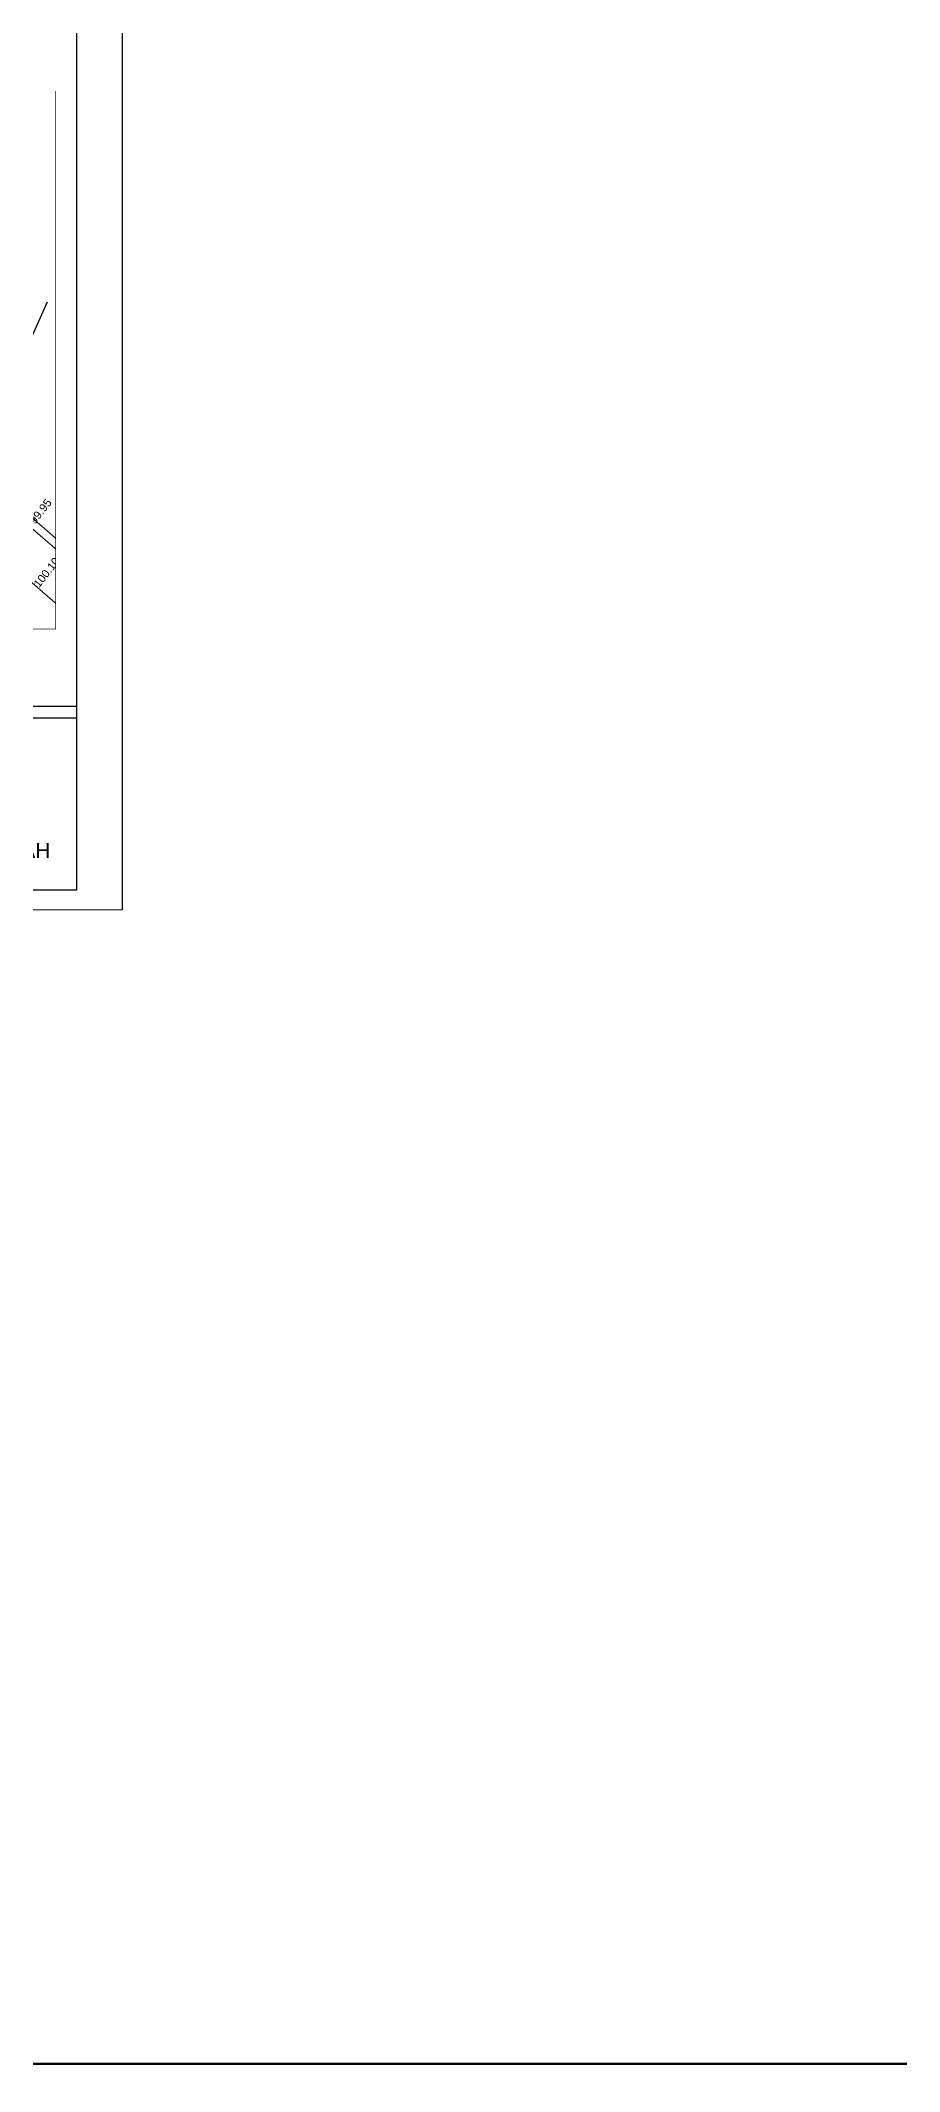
# Model space of a CAD drawing. Header units: metres. Extents: x 6 to 601, y -20 to 118.
# Drawn here: x 173.42 to 180.91, y 41.17 to 58.87 of the extents above; entities that cross this region are included whole.
import ezdxf

# ---------------------------------------------------------------- set-up
doc = ezdxf.new("R2010")
doc.units = ezdxf.units.M
doc.header["$MEASUREMENT"] = 0
doc.set_wipeout_variables(frame=1)
doc.linetypes.add('CENTER', pattern=[2, 1.25, -0.25, 0.25, -0.25])
for name, color, linetype, lineweight in [('BEARGE', 5, 'Continuous', 30), ('Chp', 1, 'Continuous', 0), ('EXISTING ROAD', 7, 'Continuous', 5), ('PDA_Tactile band', 250, 'Continuous', 30), ('WALL', 46, 'Continuous', 30)]:
    doc.layers.add(name, color=color, linetype=linetype, lineweight=lineweight)
for name, color, linetype in [('CENTER LINE', 6, 'CENTER'), ('DEFPOINT', 7, 'Continuous'), ('DV', 179, 'Continuous'), ('EL', 4, 'Continuous'), ('FOOTPATH', 30, 'Continuous'), ('HATCH', 8, 'Continuous'), ('LAMP_POST', 7, 'Continuous'), ('PDA_Hatch 2_Black Electrical Band Blocks_100x100x60mm', 253, 'Continuous'), ('PDA_Kerb Edge', 7, 'Continuous'), ('PDA_Levels', 7, 'Continuous'), ('PDA_Text', 19, 'Continuous'), ('PDA_Utility Band', 7, 'Continuous'), ('PT', 2, 'Continuous')]:
    doc.layers.add(name, color=color, linetype=linetype)
doc.layers.add('PDA - Dimensions', color=7, linetype='Continuous', true_color=0x000000)
doc.styles.add('AR', font='arial.ttf')
doc.styles.add('ARIAL', font='arialbd.ttf', dxfattribs={"width": 0.8})
doc.styles.add('PDF Arial', font='arial.ttf')
doc.styles.add('RS', font='RomanS')
doc.styles.get("Standard").update_dxf_attribs({"font": 'arial.ttf'})
doc.dimstyles.new('PDA_Dimentions', dxfattribs={"dimtxt": 0.3, "dimasz": 0.1, "dimexe": 0.075, "dimexo": 0.625, "dimgap": 0.1, "dimtad": 1, "dimdsep": 46, "dimtxsty": 'ARIAL', "dimblk": 'ARCHTICK', "dimcen": 0.09, "dimadec": 0, "dimazin": 0, "dimtfac": 1, "dimtmove": 1, "dimatfit": 3, "dimldrblk": 'ARCHTICK', "dimfxl": 1, "dimfxlon": 1, "dimlwd": 9, "dimarcsym": 0})
doc.dimstyles.get("Standard").update_dxf_attribs({"dimtxt": 0.18, "dimasz": 0.18, "dimexe": 0.18, "dimexo": 0.0625, "dimgap": 0.09, "dimtad": 0, "dimdec": 4, "dimzin": 0, "dimdsep": 46, "dimtxsty": 'Standard', "dimcen": 0.09, "dimadec": 0, "dimazin": 0, "dimtfac": 1, "dimtdec": 4, "dimtofl": 0, "dimtmove": 0, "dimatfit": 3, "dimfxl": 1, "dimtolj": 1, "dimtzin": 0, "dimarcsym": 0})

# ---------------------------------------------------------------- blocks, each defined once
blk = doc.blocks.new('LP')
at = {"layer": 'LAMP_POST'}
for color, points in [(40, [(1.17, 3.52), (1.89, 3.74, 0.502288)]), (30, [(1.4, 3.59, 1), (1.66, 3.67)]), (40, [(-0.88, 0), (-0.06, 0, -1), (0.06, 0), (0.88, 0, 0.297414)])]:
    blk.add_hatch(color=color, dxfattribs=at).paths.add_polyline_path(points)
blk.add_line((1.17, 3.52), (1.89, 3.74), dxfattribs=at)
at = {"layer": 'LAMP_POST', "color": 5, "const_width": 0.0891}
blk.add_lwpolyline([(0, 0.26), (0, 3.8, -0.774922), (1.46, 3.82)], format="xyb", dxfattribs=at)
at = {"layer": 'LAMP_POST'}
for points in [[(-0.88, 0), (-0.06, 0)], [(0.06, 0), (0.88, 0)]]:
    blk.add_lwpolyline(points, dxfattribs=at)
for centre, radius, start, end in [((1.61, 3.36), 0.474, 54.1742, 160.8535), ((1.53, 3.63), 0.14, 197.5138, 17.5138), ((0, -1.35), 1.61, 56.7875, 123.0403)]:
    blk.add_arc(centre, radius, start, end, dxfattribs=at)
blk = doc.blocks.new('Survey Base')
at = {"color": 146}
blk.add_lwpolyline([(9856.689, 9939.01), (9961.793, 9929.846), (9974.423, 9928.842)], dxfattribs=at)
at = {"layer": 'BEARGE', "color": 8, "lineweight": 5}
for points, elevation in [([(9992.682, 9805.611), (9994.254, 9825.543), (10002.584, 9925.946), (10004.147, 9945.686), (10005.444, 9976.229)], 99.674), ([(9993.281, 9805.564), (9994.852, 9825.494), (10003.182, 9925.897), (10004.746, 9945.65), (10006.043, 9976.204)], 99.674), ([(9968.744, 9807.67), (9978.518, 9927.044), (9980.025, 9946.875), (9978.691, 9962.514)], 99.98), ([(9969.342, 9807.621), (9979.116, 9926.997), (9980.627, 9946.878), (9979.289, 9962.565)], 99.98)]:
    blk.add_lwpolyline(points, dxfattribs=dict(at, elevation=elevation))
at = {"layer": 'CENTER LINE', "color": 8, "lineweight": 5, "ltscale": 2}
blk.add_lwpolyline([(9990.753, 9926.798), (9991.018, 9931.446), (9991.533, 9956.942, 0.317213), (9941.096, 10030.382), (9890.505, 10050.818), (9884.494, 10053.281)], format="xyb", dxfattribs=at)
at = {"layer": 'Chp', "color": 8, "lineweight": 5}
for p in [(9991.53, 9956.785), (9991.328, 9946.787), (9991.126, 9936.789)]:
    blk.add_point(p, dxfattribs=at)
at = {"layer": 'DV', "color": 8, "lineweight": 5, "elevation": 99.92}
blk.add_lwpolyline([(9981.891, 9826.237), (9983.152, 9826.101), (9985.623, 9856.541), (9988.506, 9892.223), (9991.296, 9926.77), (9990.211, 9926.827), (9987.365, 9892.882), (9984.474, 9856.648), (9981.891, 9826.237)], dxfattribs=at)
at = {"layer": 'FOOTPATH', "color": 8, "lineweight": 5}
for points, elevation in [([(9990.693, 9804.846), (9992.423, 9825.677), (10000.709, 9925.941), (10002.346, 9946.013), (10002.865, 9954.73), (10003.908, 9976.458), (10004.087, 9979.621)], 99.648), ([(9971.073, 9807.451), (9972.694, 9827.267), (9980.892, 9926.99), (9982.523, 9946.869), (9980.743, 9962.707)], 99.66)]:
    blk.add_lwpolyline(points, dxfattribs=dict(at, elevation=elevation))
at = {"layer": 'PT'}
for p in [(10005.444, 9976.229, 99.891), (10005.037, 9969.813, 100), (10003.769, 9962.187, 99.756), (9991.601, 9957.352, 99.881), (10002.865, 9954.73, 99.906), (9979.983, 9950.813, 99.285), (9980.627, 9946.878, 99.623), (9982.523, 9946.869, 99.66), (10002.346, 9946.013, 99.819), (10004.147, 9945.686, 99.677), (10002.787, 9938.252, 99.596), (9979.116, 9926.997, 99.64), (9980.892, 9926.99, 99.696), (9990.211, 9926.827, 99.951)]:
    blk.add_point(p, dxfattribs=at)
at = {"layer": 'WALL', "color": 8, "lineweight": 5, "elevation": 99.674}
for points in [[(10005.444, 9976.229), (10005.559, 9978.652), (10007.415, 9979.697), (10007.412, 9982.697), (10002.692, 9999.604), (10000.309, 10006.592), (9997.469, 10013.176), (9988.441, 10025.184), (9980.187, 10034.658), (9973.034, 10041.277), (9964.517, 10046.534), (9955.268, 10050.923), (9934.431, 10058.924), (9918.14, 10065.328), (9894.032, 10075.211)], [(10005.743, 9976.215), (10005.851, 9978.472), (10007.715, 9979.521), (10007.712, 9982.738), (10002.978, 9999.693), (10000.589, 10006.699), (9997.73, 10013.328), (9988.674, 10025.373), (9980.403, 10034.868), (9973.216, 10041.517), (9964.661, 10046.798), (9955.386, 10051.199), (9934.54, 10059.204), (9918.251, 10065.607), (9894.152, 10075.487)]]:
    blk.add_lwpolyline(points, dxfattribs=at)
at = {"layer": 'WALL', "color": 8, "lineweight": 5}
for points in [[(9875.839, 10033.381), (9882.157, 10030.824), (9903.159, 10022.374), (9927.466, 10012.502), (9941.479, 10006.894), (9945.823, 10004.46), (9950.289, 10000.452), (9954.702, 9996.189), (9958.271, 9989.661), (9960.364, 9983.99), (9960.599, 9979.688), (9957.61, 9959.91), (9956.501, 9954.264), (9979.935, 9950.517)], [(9875.959, 10033.657), (9882.269, 10031.103), (9903.271, 10022.652), (9927.578, 10012.78), (9941.609, 10007.165), (9945.998, 10004.706), (9950.494, 10000.672), (9954.944, 9996.373), (9958.545, 9989.785), (9960.662, 9984.051), (9960.901, 9979.674), (9957.906, 9959.859), (9956.855, 9954.511), (9979.983, 9950.813)]]:
    blk.add_lwpolyline(points, dxfattribs=at)
at = {"layer": 'LAMP_POST', "color": 8, "lineweight": 5, "xscale": -0.4799999999995634, "yscale": 0.4800000000013824, "zscale": 0.4800000000003024}
for p in [(10003.768, 9962.186, 348.148), (10002.787, 9938.252, 347.988)]:
    blk.add_blockref('LP', p, dxfattribs=at)
at = {"layer": 'EL'}
for s, p in [('99.95', (10005.684, 9977.603, 99.946)), ('100.10', (10003.908, 9976.008, 100.105)), ('99.89', (10005.444, 9975.779, 99.891)), ('100.00', (10005.037, 9969.363, 100)), ('99.76', (10003.769, 9961.737, 99.756)), ('99.88', (9991.601, 9956.902, 99.881)), ('99.91', (10002.865, 9954.28, 99.906)), ('99.28', (9979.983, 9950.363, 99.285)), ('99.62', (9980.627, 9946.428, 99.623)), ('99.66', (9982.523, 9946.419, 99.66)), ('99.82', (10002.346, 9945.563, 99.819)), ('99.68', (10004.147, 9945.236, 99.677)), ('99.60', (10002.787, 9937.802, 99.596)), ('99.64', (9979.116, 9926.547, 99.64)), ('99.70', (9980.892, 9926.54, 99.696)), ('99.95', (9990.211, 9926.377, 99.951))]:
    blk.add_text(s, height=0.3, dxfattribs=at).set_placement(p)
blk = doc.blocks.new('_ArchTick')
at = {"color": 0, "linetype": 'ByBlock', "const_width": 0.15}
blk.add_lwpolyline([(-0.5, -0.5), (0.5, 0.5)], dxfattribs=at)
blk = doc.blocks.new('*D589')
at = {"layer": 'Defpoints', "color": 0, "transparency": 16777216}
for p in [(405.975, 217.957), (404.699, 216.975), (405.077, 216.705, 99.98)]:
    blk.add_point(p, dxfattribs=at)
at = {"layer": 'PDA - Dimensions', "color": 0, "lineweight": 9, "transparency": 16777216}
blk.add_line((405.598, 218.228), (404.699, 216.975), dxfattribs=at)
at = {"layer": 'PDA - Dimensions', "color": 0, "lineweight": -2, "transparency": 16777216}
for p, q in [((405.467, 218.321), (405.516, 218.286)), ((404.569, 217.069), (404.618, 217.034))]:
    blk.add_line(p, q, dxfattribs=at)
at = {"layer": 'PDA - Dimensions', "color": 0, "lineweight": 9, "transparency": 16777216, "xscale": 0.1, "yscale": 0.1, "zscale": 0.1}
for p, rotation in [((405.598, 218.228), 54.34113299144038), ((404.699, 216.975), 234.3411329914404)]:
    blk.add_blockref('_ArchTick', p, dxfattribs=dict(at, rotation=rotation))
at = {"layer": 'PDA - Dimensions', "color": 0, "transparency": 16777216, "insert": (404.943, 217.749), "char_height": 0.3, "attachment_point": 5, "rotation": 54.34113, "style": 'ARIAL'}
blk.add_mtext('1.54', dxfattribs=at)
blk = doc.blocks.new('*D476')
at = {"layer": 'Defpoints', "color": 0, "transparency": 16777216}
for p in [(419.519, 218.702), (412.791, 212.58), (413.812, 211.743)]:
    blk.add_point(p, dxfattribs=at)
at = {"layer": 'PDA - Dimensions', "color": 0, "lineweight": 9, "transparency": 16777216}
blk.add_line((418.499, 219.539), (412.791, 212.58), dxfattribs=at)
at = {"layer": 'PDA - Dimensions', "color": 0, "lineweight": -2, "transparency": 16777216}
for p, q in [((419.036, 219.098), (418.422, 219.602)), ((413.329, 212.139), (412.714, 212.643))]:
    blk.add_line(p, q, dxfattribs=at)
at = {"layer": 'PDA - Dimensions', "color": 0, "lineweight": 9, "transparency": 16777216, "xscale": 0.1, "yscale": 0.1, "zscale": 0.1}
for p, rotation in [((418.499, 219.539), 50.64302790423488), ((412.791, 212.58), 230.6430279042349)]:
    blk.add_blockref('_ArchTick', p, dxfattribs=dict(at, rotation=rotation))
at = {"layer": 'PDA - Dimensions', "color": 0, "transparency": 16777216, "insert": (415.449, 216.22), "char_height": 0.3, "attachment_point": 5, "rotation": 50.64303, "style": 'ARIAL'}
blk.add_mtext('9', dxfattribs=at)
blk = doc.blocks.new('*D477')
at = {"layer": 'Defpoints', "color": 0, "transparency": 16777216}
for p in [(425.67, 226.201), (425.67, 226.201), (419.859, 219.082)]:
    blk.add_point(p, dxfattribs=at)
at = {"layer": 'PDA - Dimensions', "color": 0, "lineweight": 9, "transparency": 16777216}
blk.add_line((419.859, 219.082), (425.67, 226.201), dxfattribs=at)
at = {"layer": 'PDA - Dimensions', "color": 0, "lineweight": -2, "transparency": 16777216}
for p, q in [((425.186, 226.596), (425.592, 226.264)), ((419.375, 219.477), (419.782, 219.145))]:
    blk.add_line(p, q, dxfattribs=at)
at = {"layer": 'PDA - Dimensions', "color": 0, "lineweight": 9, "transparency": 16777216, "xscale": 0.1, "yscale": 0.1, "zscale": 0.1}
for p, rotation in [((425.67, 226.201), 50.77887057385088), ((419.859, 219.082), 230.7788705738509)]:
    blk.add_blockref('_ArchTick', p, dxfattribs=dict(at, rotation=rotation))
at = {"layer": 'PDA - Dimensions', "color": 0, "transparency": 16777216, "insert": (422.568, 222.802), "char_height": 0.3, "attachment_point": 5, "rotation": 50.77887, "style": 'ARIAL'}
blk.add_mtext('9.19', dxfattribs=at)
blk = doc.blocks.new('*D478')
at = {"layer": 'Defpoints', "color": 0, "transparency": 16777216}
for p in [(401.431, 246.142), (401.431, 246.142), (395.945, 237.242, 99.604)]:
    blk.add_point(p, dxfattribs=at)
at = {"layer": 'PDA - Dimensions', "color": 0, "lineweight": 9, "transparency": 16777216}
blk.add_line((395.945, 237.242), (401.431, 246.142), dxfattribs=at)
at = {"layer": 'PDA - Dimensions', "color": 0, "lineweight": -2, "transparency": 16777216}
for p, q in [((400.899, 246.47), (401.346, 246.195)), ((395.413, 237.57), (395.86, 237.294))]:
    blk.add_line(p, q, dxfattribs=at)
at = {"layer": 'PDA - Dimensions', "color": 0, "lineweight": 9, "transparency": 16777216, "xscale": 0.1, "yscale": 0.1, "zscale": 0.1}
for p, rotation in [((401.431, 246.142), 58.35149949390718), ((395.945, 237.242), 238.3514994939072)]:
    blk.add_blockref('_ArchTick', p, dxfattribs=dict(at, rotation=rotation))
at = {"layer": 'PDA - Dimensions', "color": 0, "transparency": 16777216, "insert": (398.472, 241.825), "char_height": 0.3, "attachment_point": 5, "rotation": 58.3515, "style": 'ARIAL'}
blk.add_mtext('10.46', dxfattribs=at)
blk = doc.blocks.new('*D480')
at = {"layer": 'Defpoints', "color": 0, "transparency": 16777216}
for p in [(410.225, 238.907), (410.225, 238.907), (404.288, 231.713, 99.604)]:
    blk.add_point(p, dxfattribs=at)
at = {"layer": 'PDA - Dimensions', "color": 0, "lineweight": 9, "transparency": 16777216}
blk.add_line((404.288, 231.713), (410.225, 238.907), dxfattribs=at)
at = {"layer": 'PDA - Dimensions', "color": 0, "lineweight": -2, "transparency": 16777216}
for p, q in [((410.707, 238.51), (410.302, 238.844)), ((404.77, 231.315), (404.365, 231.649))]:
    blk.add_line(p, q, dxfattribs=at)
at = {"layer": 'PDA - Dimensions', "color": 0, "lineweight": 9, "transparency": 16777216, "xscale": 0.1, "yscale": 0.1, "zscale": 0.1}
for p, rotation in [((410.225, 238.907), 50.46762791754691), ((404.288, 231.713), 230.4676279175469)]:
    blk.add_blockref('_ArchTick', p, dxfattribs=dict(at, rotation=rotation))
at = {"layer": 'PDA - Dimensions', "color": 0, "transparency": 16777216, "insert": (407.061, 235.472), "char_height": 0.3, "attachment_point": 5, "rotation": 50.46763, "style": 'ARIAL'}
blk.add_mtext('9.33', dxfattribs=at)
blk = doc.blocks.new('*D481')
at = {"layer": 'Defpoints', "color": 0, "transparency": 16777216}
for p in [(403.993, 231.309, 99.604), (397.784, 223.739), (397.784, 223.739)]:
    blk.add_point(p, dxfattribs=at)
at = {"layer": 'PDA - Dimensions', "color": 0, "lineweight": 9, "transparency": 16777216}
blk.add_line((403.993, 231.309), (397.784, 223.739), dxfattribs=at)
at = {"layer": 'PDA - Dimensions', "color": 0, "lineweight": -2, "transparency": 16777216}
for p, q in [((404.476, 230.913), (404.07, 231.246)), ((398.268, 223.343), (397.862, 223.676))]:
    blk.add_line(p, q, dxfattribs=at)
at = {"layer": 'PDA - Dimensions', "color": 0, "lineweight": 9, "transparency": 16777216, "xscale": 0.1, "yscale": 0.1, "zscale": 0.1}
for p, rotation in [((403.993, 231.309), 50.64302893435), ((397.784, 223.739), 230.64302893435)]:
    blk.add_blockref('_ArchTick', p, dxfattribs=dict(at, rotation=rotation))
at = {"layer": 'PDA - Dimensions', "color": 0, "transparency": 16777216, "insert": (400.693, 227.685), "char_height": 0.3, "attachment_point": 5, "rotation": 50.64303, "style": 'ARIAL'}
blk.add_mtext('9.79', dxfattribs=at)
blk = doc.blocks.new('*D482')
at = {"layer": 'Defpoints', "color": 0, "transparency": 16777216}
for p in [(417.593, 232.845), (417.947, 232.554), (412.241, 225.595)]:
    blk.add_point(p, dxfattribs=at)
at = {"layer": 'PDA - Dimensions', "color": 0, "lineweight": 9, "transparency": 16777216}
blk.add_line((411.886, 225.885), (417.593, 232.845), dxfattribs=at)
at = {"layer": 'PDA - Dimensions', "color": 0, "lineweight": -2, "transparency": 16777216}
for p, q in [((417.464, 232.95), (417.515, 232.908)), ((411.758, 225.991), (411.809, 225.949))]:
    blk.add_line(p, q, dxfattribs=at)
at = {"layer": 'PDA - Dimensions', "color": 0, "lineweight": 9, "transparency": 16777216, "xscale": 0.1, "yscale": 0.1, "zscale": 0.1}
for p, rotation in [((417.593, 232.845), 50.64994464780671), ((411.886, 225.885), 230.6499446478067)]:
    blk.add_blockref('_ArchTick', p, dxfattribs=dict(at, rotation=rotation))
at = {"layer": 'PDA - Dimensions', "color": 0, "transparency": 16777216, "insert": (414.544, 229.526), "char_height": 0.3, "attachment_point": 5, "rotation": 50.64994, "style": 'ARIAL'}
blk.add_mtext('9', dxfattribs=at)
blk = doc.blocks.new('*D483')
at = {"layer": 'Defpoints', "color": 0, "transparency": 16777216}
for p in [(411.923, 225.209, 0.001), (405.774, 218.4), (406.112, 218.123)]:
    blk.add_point(p, dxfattribs=at)
at = {"layer": 'PDA - Dimensions', "color": 0, "lineweight": 9, "transparency": 16777216}
blk.add_line((411.585, 225.486), (405.774, 218.4), dxfattribs=at)
at = {"layer": 'PDA - Dimensions', "color": 0, "lineweight": -2, "transparency": 16777216}
for p, q in [((411.44, 225.605), (411.508, 225.549)), ((405.629, 218.52), (405.697, 218.464))]:
    blk.add_line(p, q, dxfattribs=at)
at = {"layer": 'PDA - Dimensions', "color": 0, "lineweight": 9, "transparency": 16777216, "xscale": 0.1, "yscale": 0.1, "zscale": 0.1}
for p, rotation in [((411.585, 225.486), 50.64302891334752), ((405.774, 218.4), 230.6430289133475)]:
    blk.add_blockref('_ArchTick', p, dxfattribs=dict(at, rotation=rotation))
at = {"layer": 'PDA - Dimensions', "color": 0, "transparency": 16777216, "insert": (408.484, 222.104), "char_height": 0.3, "attachment_point": 5, "rotation": 50.64303, "style": 'ARIAL'}
blk.add_mtext('9.16', dxfattribs=at)
blk = doc.blocks.new('*D498')
at = {"layer": 'Defpoints', "color": 0, "transparency": 16777216}
for p in [(433.214, 219.603), (433.461, 219.385), (427.499, 212.639)]:
    blk.add_point(p, dxfattribs=at)
at = {"layer": 'PDA - Dimensions', "color": 0, "lineweight": 9, "transparency": 16777216}
blk.add_line((427.252, 212.858), (433.214, 219.603), dxfattribs=at)
at = {"layer": 'PDA - Dimensions', "color": 0, "lineweight": -2, "transparency": 16777216}
for p, q in [((432.993, 219.799), (433.139, 219.669)), ((427.031, 213.053), (427.177, 212.924))]:
    blk.add_line(p, q, dxfattribs=at)
at = {"layer": 'PDA - Dimensions', "color": 0, "lineweight": 9, "transparency": 16777216, "xscale": 0.1, "yscale": 0.1, "zscale": 0.1}
for p, rotation in [((433.214, 219.603), 48.52681826883565), ((427.252, 212.858), 228.5268182688357)]:
    blk.add_blockref('_ArchTick', p, dxfattribs=dict(at, rotation=rotation))
at = {"layer": 'PDA - Dimensions', "color": 0, "transparency": 16777216, "insert": (430.043, 216.398), "char_height": 0.3, "attachment_point": 5, "rotation": 48.52682, "style": 'ARIAL'}
blk.add_mtext('9', dxfattribs=at)
blk = doc.blocks.new('*D524')
at = {"layer": 'Defpoints', "color": 0, "transparency": 16777216}
for p in [(396.272, 224.034), (396.439, 224.505)]:
    blk.add_point(p, dxfattribs=at)
at = {"layer": 'PDA_Tactile band', "color": 0, "lineweight": 9, "transparency": 16777216}
for p in [(396.797, 225.517), (396.272, 224.034)]:
    blk.add_line(p, (396.439, 224.505), dxfattribs=at)
at = {"layer": 'PDA_Tactile band', "color": 0, "lineweight": 9, "transparency": 16777216, "xscale": 0.1, "yscale": 0.1, "zscale": 0.1, "rotation": 250.5233645113505}
blk.add_blockref('_ArchTick', (396.439, 224.505), dxfattribs=at)
at = {"layer": 'PDA_Tactile band', "color": 0, "transparency": 16777216, "insert": (396.412, 225.19), "char_height": 0.3, "attachment_point": 5, "rotation": 70.52336, "style": 'ARIAL'}
blk.add_mtext('R0.5', dxfattribs=at)
blk = doc.blocks.new('*D533')
at = {"layer": 'Defpoints', "color": 0, "transparency": 16777216}
for p in [(403.483, 249.106, 99.674), (403.483, 249.106), (401.591, 246.402)]:
    blk.add_point(p, dxfattribs=at)
at = {"layer": 'PDA_Tactile band', "color": 0, "lineweight": 9, "transparency": 16777216}
blk.add_line((401.591, 246.402), (403.483, 249.106), dxfattribs=at)
at = {"layer": 'PDA_Tactile band', "color": 0, "lineweight": -2, "transparency": 16777216}
for p, q in [((402.971, 249.465), (403.401, 249.164)), ((401.079, 246.76), (401.509, 246.459))]:
    blk.add_line(p, q, dxfattribs=at)
at = {"layer": 'PDA_Tactile band', "color": 0, "lineweight": 9, "transparency": 16777216, "xscale": 0.1, "yscale": 0.1, "zscale": 0.1}
for p, rotation in [((403.483, 249.106), 55.01853894262285), ((401.591, 246.402), 235.0185389426229)]:
    blk.add_blockref('_ArchTick', p, dxfattribs=dict(at, rotation=rotation))
at = {"layer": 'PDA_Tactile band', "color": 0, "transparency": 16777216, "insert": (402.329, 247.899), "char_height": 0.3, "attachment_point": 5, "rotation": 55.01854, "style": 'ARIAL'}
blk.add_mtext('3.3', dxfattribs=at)
blk = doc.blocks.new('*D534')
at = {"layer": 'Defpoints', "color": 0, "transparency": 16777216}
for p in [(412.35, 241.499), (412.35, 241.499), (410.32, 239.023)]:
    blk.add_point(p, dxfattribs=at)
at = {"layer": 'PDA_Tactile band', "color": 0, "lineweight": 9, "transparency": 16777216}
blk.add_line((410.32, 239.023), (412.35, 241.499), dxfattribs=at)
at = {"layer": 'PDA_Tactile band', "color": 0, "lineweight": -2, "transparency": 16777216}
for p, q in [((411.867, 241.895), (412.273, 241.562)), ((409.837, 239.42), (410.243, 239.087))]:
    blk.add_line(p, q, dxfattribs=at)
at = {"layer": 'PDA_Tactile band', "color": 0, "lineweight": 9, "transparency": 16777216, "xscale": 0.1, "yscale": 0.1, "zscale": 0.1}
for p, rotation in [((412.35, 241.499), 50.64302790424972), ((410.32, 239.023), 230.6430279042497)]:
    blk.add_blockref('_ArchTick', p, dxfattribs=dict(at, rotation=rotation))
at = {"layer": 'PDA_Tactile band', "color": 0, "transparency": 16777216, "insert": (411.139, 240.422), "char_height": 0.3, "attachment_point": 5, "rotation": 50.64303, "style": 'ARIAL'}
blk.add_mtext('3.2', dxfattribs=at)
blk = doc.blocks.new('*D535')
at = {"layer": 'Defpoints', "color": 0, "transparency": 16777216}
for p in [(427.319, 228.212), (427.319, 228.212), (425.765, 226.317)]:
    blk.add_point(p, dxfattribs=at)
at = {"layer": 'PDA_Tactile band', "color": 0, "lineweight": -2, "transparency": 16777216}
for p, q in [((426.836, 228.608), (427.242, 228.276)), ((425.282, 226.713), (425.688, 226.38))]:
    blk.add_line(p, q, dxfattribs=at)
at = {"layer": 'PDA_Tactile band', "color": 0, "lineweight": 9, "transparency": 16777216}
blk.add_line((425.765, 226.317), (427.319, 228.212), dxfattribs=at)
at = {"layer": 'PDA_Tactile band', "color": 0, "lineweight": 9, "transparency": 16777216, "xscale": 0.1, "yscale": 0.1, "zscale": 0.1}
for p, rotation in [((427.319, 228.212), 50.64302790423797), ((425.765, 226.317), 230.643027904238)]:
    blk.add_blockref('_ArchTick', p, dxfattribs=dict(at, rotation=rotation))
at = {"layer": 'PDA_Tactile band', "color": 0, "transparency": 16777216, "insert": (426.346, 227.425), "char_height": 0.3, "attachment_point": 5, "rotation": 50.64303, "style": 'ARIAL'}
blk.add_mtext('2.45', dxfattribs=at)
blk = doc.blocks.new('*D536')
at = {"layer": 'Defpoints', "color": 0, "transparency": 16777216}
for p in [(397.688, 223.622), (396.743, 222.184, 99.98), (396.743, 222.184)]:
    blk.add_point(p, dxfattribs=at)
at = {"layer": 'PDA_Tactile band', "color": 0, "lineweight": 9, "transparency": 16777216}
blk.add_line((397.688, 223.622), (396.743, 222.184), dxfattribs=at)
at = {"layer": 'PDA_Tactile band', "color": 0, "lineweight": -2, "transparency": 16777216}
for p, q in [((398.21, 223.278), (397.772, 223.567)), ((397.265, 221.841), (396.826, 222.129))]:
    blk.add_line(p, q, dxfattribs=at)
at = {"layer": 'PDA_Tactile band', "color": 0, "lineweight": 9, "transparency": 16777216, "xscale": 0.1, "yscale": 0.1, "zscale": 0.1}
for p, rotation in [((397.688, 223.622), 56.67575237805504), ((396.743, 222.184), 236.6757523780551)]:
    blk.add_blockref('_ArchTick', p, dxfattribs=dict(at, rotation=rotation))
at = {"layer": 'PDA_Tactile band', "color": 0, "transparency": 16777216, "insert": (397.006, 223.04), "char_height": 0.3, "attachment_point": 5, "rotation": 56.67575, "style": 'ARIAL'}
blk.add_mtext('1.72', dxfattribs=at)
blk = doc.blocks.new('direction')
at = {"layer": 'PDA_Text', "color": 18, "lineweight": -3, "true_color": 0x000000, "insert": (8299.268, 11463.761), "char_height": 0.75, "width": 9.22605, "attachment_point": 1, "rotation": 303.93919, "style": 'RS'}
blk.add_mtext('{\\fArial|b0|i0|c0|p34;\\H0.6x;Towards Aundh}', dxfattribs=at)
at = {"layer": 'PDA - Dimensions', "linetype": 'Continuous', "lineweight": 0}
blk.add_leader([(8301.745, 11458.741), (8298.451, 11463.73)], dimstyle='Standard', override={"dimtxt": 0.2, "dimasz": 0.6, "dimexe": 0, "dimexo": 0, "dimtih": 0, "dimtoh": 0, "dimdec": 1, "dimclre": 256, "dimclrt": 256, "dimtdec": 1, "dimfxl": 5000, "dimfxlon": 1, "dimlwd": 0, "dimlwe": 65535, "dimarcsym": 1}, dxfattribs=at)
blk = doc.blocks.new('tdim2')
at = {"layer": 'PDA_Text', "color": 18, "lineweight": -3, "true_color": 0x000000, "insert": (8303.144, 11390.239), "char_height": 0.75, "width": 9.22605, "attachment_point": 1, "rotation": 8.28224, "style": 'RS'}
blk.add_mtext('{\\fArial|b0|i0|c0|p34;\\H0.6x;Towards Sai chowk}', dxfattribs=at)
at = {"layer": 'PDA - Dimensions', "linetype": 'Continuous', "lineweight": 0}
blk.add_leader([(8302.524, 11389.108), (8308.42, 11390.098)], dimstyle='Standard', override={"dimtxt": 0.2, "dimasz": 0.6, "dimexe": 0, "dimexo": 0, "dimtih": 0, "dimtoh": 0, "dimdec": 1, "dimclre": 256, "dimclrt": 256, "dimtdec": 1, "dimfxl": 5000, "dimfxlon": 1, "dimlwd": 0, "dimlwe": 65535, "dimarcsym": 1}, dxfattribs=at)
blk = doc.blocks.new('site plan')
h = blk.add_hatch(color=123)
h.dxf.hatch_style = 1
edge = h.paths.add_edge_path()
edge.add_line((396.309, 224.382), (392.832, 224.755))
edge.add_line((392.832, 224.755), (404.993, 216.759))
edge.add_line((404.993, 216.759), (419.447, 203.521))
edge.add_line((419.447, 203.521), (420.721, 204.963))
edge.add_line((420.721, 204.963), (420.002, 205.633))
edge.add_line((420.002, 205.633), (412.702, 212.46))
edge.add_line((412.702, 212.46), (407.152, 217.011))
edge.add_arc((359.686, 159.136), 74.85, 50.64301, 60.58788)
edge.add_arc((396.272, 224.034), 0.35, 60.58898, 83.87424)
at = {"layer": 'HATCH', "transparency": 33554539}
h = blk.add_hatch(color=9, dxfattribs=at)
h.dxf.hatch_style = 1
edge = h.paths.add_edge_path()
edge.add_line((398.32, 223.595), (398.247, 223.464))
edge.add_arc((359.686, 159.136), 75, 50.64303, 59.05982, ccw=False)
edge.add_line((407.247, 217.127), (420.105, 205.743))
edge.add_line((420.105, 205.743), (420.809, 205.086))
edge.add_line((420.809, 205.086), (426.781, 211.823))
edge.add_line((426.781, 211.823), (425.796, 213.102))
edge.add_line((425.796, 213.102), (416.112, 221.762))
edge.add_line((416.112, 221.762), (407.676, 228.703))
edge.add_line((407.676, 228.703), (397.915, 235.61))
edge.add_line((397.915, 235.61), (386.314, 241.873))
edge.add_line((386.314, 241.873), (377.931, 245.142))
edge.add_line((377.931, 245.142), (370.005, 247.177))
edge.add_line((370.005, 247.177), (361.31, 248.373))
edge.add_line((361.31, 248.373), (352.025, 248.534))
edge.add_line((352.025, 248.534), (343.488, 247.699))
edge.add_line((343.488, 247.699), (335.914, 246.267))
edge.add_line((335.914, 246.267), (328.36, 243.667))
edge.add_line((328.36, 243.667), (319.663, 239.684))
edge.add_line((319.663, 239.684), (319.547, 239.621))
edge.add_line((319.547, 239.621), (321.557, 235.813))
edge.add_line((321.557, 235.813), (272.728, 208.025))
edge.add_line((272.728, 208.025), (278.006, 198.839))
edge.add_arc((432.463, -58.344), 300, 119.65879, 120.98788, ccw=False)
edge.add_line((284.013, 202.352), (322.557, 224.301))
edge.add_arc((359.686, 159.136), 75, 68.39042, 119.67353, ccw=False)
edge.add_line((387.307, 228.865), (387.366, 229.003))
edge.add_arc((359.686, 159.136), 75.15, 59.06287, 68.38737, ccw=False)
edge = h.paths.add_edge_path()
edge.add_arc((349.301, 183.225), 81.892, 61.67163, 66.55978)
edge.add_line((381.877, 258.359), (381.801, 258.391))
edge.add_arc((359.005, 203.317), 59.605, 54.30315, 67.51493, ccw=False)
edge.add_line((393.785, 251.724), (393.856, 251.857))
edge.add_arc((354.419, 193.239), 70.649, 56.06795, 60.69629)
edge.add_arc((352.315, 189.431), 75, 50.55583, 60.71877, ccw=False)
edge.add_line((399.964, 247.349), (426.137, 225.816))
edge.add_arc((330.838, 109.98), 150, 47.18157, 50.55583, ccw=False)
edge.add_line((432.79, 220.007), (433.461, 219.385))
edge.add_line((433.461, 219.385), (427.141, 212.23))
edge.add_line((427.141, 212.23), (427.499, 212.639))
edge.add_line((427.499, 212.639), (426.096, 213.505))
edge.add_line((426.096, 213.505), (416.437, 222.142))
edge.add_line((416.437, 222.142), (407.979, 229.101))
edge.add_line((407.979, 229.101), (398.179, 236.036))
edge.add_line((398.179, 236.036), (386.524, 242.328))
edge.add_line((386.524, 242.328), (378.085, 245.618))
edge.add_line((378.085, 245.618), (370.101, 247.669))
edge.add_line((370.101, 247.669), (361.348, 248.872))
edge.add_line((361.348, 248.872), (352.005, 249.035))
edge.add_line((352.005, 249.035), (343.417, 248.195))
edge.add_line((343.417, 248.195), (335.785, 246.752))
edge.add_line((335.785, 246.752), (328.174, 244.132))
edge.add_line((328.174, 244.132), (319.44, 240.131))
edge.add_line((319.44, 240.131), (319.314, 240.063))
edge.add_line((319.314, 240.063), (317.365, 243.755))
edge.add_line((317.365, 243.755), (289.909, 228.143))
edge.add_line((289.909, 228.143), (268.238, 215.838))
edge.add_line((268.238, 215.838), (263.006, 224.943))
edge.add_line((263.006, 224.943), (284.719, 237.27))
edge.add_line((284.719, 237.27), (315.242, 254.627))
edge.add_arc((352.315, 189.431), 75, 61.44884, 119.6243, ccw=False)
at = {"layer": 'PDA_Hatch 2_Black Electrical Band Blocks_100x100x60mm', "lineweight": 0, "true_color": 0xc7c8ca, "transparency": 33554687}
h = blk.add_hatch(dxfattribs=at)
h.set_pattern_fill('ANSI37', color=9, scale=0.8, angle=133.7999)
h.set_pattern_definition([(178.7998968, (-10425.47564, -11325.61845), (-0.0020944221, -0.0999780646), []), (268.7998968, (-10425.47564, -11325.61845), (0.0999780646, -0.0020944221), [])])
edge = h.paths.add_edge_path()
edge.add_line((347.741, 227.569), (347.81, 227.175))
edge.add_line((347.81, 227.175), (350.326, 227.519))
edge.add_line((350.326, 227.519), (352.669, 227.125))
edge.add_arc((359.686, 159.138), 68.349, 55.61939, 95.89245, ccw=False)
edge.add_line((398.282, 215.546), (398.583, 215.825))
edge.add_arc((359.686, 159.138), 68.749, 55.54302, 95.84723)
edge.add_line((352.682, 227.529), (350.332, 227.924))
edge.add_line((350.332, 227.924), (347.741, 227.569))
h.paths.add_polyline_path([(323.787, 218.574), (323.987, 218.228), (333.415, 223.669), (338.127, 225.624), (344.128, 226.671), (347.215, 227.093), (347.146, 227.488), (344.067, 227.067), (338.015, 226.011), (333.238, 224.029)])
h.paths.add_polyline_path([(323.468, 217.928), (323.268, 218.275), (320.105, 216.449), (297.316, 203.453), (280.805, 193.966), (281.005, 193.62), (297.515, 203.106), (320.304, 216.102)])
at = {"layer": 'CENTER LINE', "color": 1, "lineweight": 30, "ltscale": 2}
blk.add_lwpolyline([(427.141, 212.23), (423.652, 215.313), (403.934, 231.484, 0.317213), (315.03, 237.264), (270.562, 211.793)], format="xyb", dxfattribs=at)
blk.add_lwpolyline([(427.141, 212.23), (423.652, 215.313), (403.934, 231.484, 0.317213), (315.03, 237.264), (270.562, 211.793)], format="xyb", dxfattribs=at)
at = {"layer": 'DV', "elevation": 99.92}
blk.add_lwpolyline([(500.686, 143.078), (501.574, 143.985), (479.18, 164.751), (452.922, 189.082), (427.499, 212.639), (426.783, 211.821), (451.699, 188.594), (478.385, 163.915), (500.686, 143.078)], dxfattribs=at)
at = {"layer": 'PDA - Dimensions'}
for points in [[(396.91, 263.724), (391.073, 250.74)], [(400.869, 218.753), (391.614, 224.838), (391.643, 224.883), (392.832, 224.755), (404.993, 216.759), (419.447, 203.521), (421.083, 205.373)]]:
    blk.add_lwpolyline(points, dxfattribs=at)
blk.add_lwpolyline([(398.247, 223.464, 0, 0, 0), (398.32, 223.595, 0, 0, 0.040708), (387.366, 229.003, 0, 0, 0), (387.307, 228.865, 0.01, 0.01, -0.040735)], format="xyseb", close=True, dxfattribs=at)
at = {"layer": 'PDA_Kerb Edge', "const_width": 0.01}
for points in [[(394.165, 254.146), (396.946, 249.892)], [(386.314, 241.873), (397.915, 235.61), (407.676, 228.703), (416.112, 221.762), (425.796, 213.102), (426.783, 211.821), (427.499, 212.639), (426.096, 213.505), (416.437, 222.142), (407.979, 229.101), (398.179, 236.036), (386.524, 242.328)]]:
    blk.add_lwpolyline(points, dxfattribs=at)
at = {"layer": 'PDA_Kerb Edge'}
for points, const_width in [([(392.156, 253.15, -0.032422), (400.06, 247.465), (426.232, 225.932, -0.014724), (432.892, 220.117), (459.141, 195.794), (485.402, 171.46), (514.577, 144.405)], 0.01), ([(392.223, 252.931, -0.031845), (399.964, 247.349), (426.137, 225.816, -0.014724), (432.79, 220.007), (459.039, 195.684), (485.3, 171.35), (514.475, 144.295)], 0.05), ([(500.966, 130.5), (472.258, 157.323), (445.575, 181.999), (420.105, 205.743), (412.801, 212.572), (407.247, 217.127, 0.04342), (396.518, 224.47, 0.101952), (396.325, 224.531), (386.581, 225.577), (386.816, 227.765), (387.634, 227.677, 0.86967), (387.875, 228.637, 0.229586), (322.59, 224.32), (284.013, 202.352, 0.005799), (278.006, 198.839)], 0.05), ([(500.863, 130.39), (472.155, 157.213), (445.473, 181.889), (420.002, 205.633), (412.702, 212.46), (407.152, 217.011, 0.04342), (396.444, 224.339, 0.101952), (396.309, 224.382), (392.832, 224.755)], 0.01)]:
    blk.add_lwpolyline(points, format="xyb", dxfattribs=dict(at, const_width=const_width))
blk.add_lwpolyline([(281.042, 193.555, 0.01, 0.01, 0), (297.552, 203.041, 0.01, 0.01, 0), (320.341, 216.037, 0.01, 0.01, 0), (333.448, 223.602, 0.01, 0.01, 0), (338.148, 225.552, 0.01, 0.01, 0), (344.14, 226.597, 0.01, 0.01, 0), (350.325, 227.443, 0.01, 0.01, 0), (352.667, 227.05, 0.01, 0.01, -0.177594), (398.239, 215.484, 0, 0, 0)], format="xyseb", dxfattribs=at)
at = {"layer": 'PDA_Utility Band', "const_width": 0.01}
blk.add_lwpolyline([(347.741, 227.569), (350.332, 227.924), (352.682, 227.529, -0.177696), (398.583, 215.825)], format="xyb", dxfattribs=at)
at = {"layer": 'PDA_Utility Band'}
blk.add_lwpolyline([(281.005, 193.62, 0.01, 0.01, 0), (297.515, 203.106, 0.01, 0.01, 0), (320.304, 216.102, 0.01, 0.01, 0), (333.415, 223.669, 0.01, 0.01, 0), (338.127, 225.624, 0.01, 0.01, 0), (344.128, 226.671, 0.01, 0.01, 0), (350.326, 227.519, 0.01, 0.01, 0), (352.669, 227.125, 0.01, 0.01, -0.177556), (398.282, 215.546, 0, 0, 0)], format="xyseb", dxfattribs=at)
for name, p, rotation in [('direction', (-3915.255, -13240.152), 18.10420363006132), ('tdim2', (-13580.464, -1552.408), 313.3372704783573)]:
    blk.add_blockref(name, p, dxfattribs=dict(rotation=rotation))
at = {"layer": 'EXISTING ROAD', "rotation": 51.79989677134766}
blk.add_blockref('Survey Base', (2049.792, -13777.89), dxfattribs=at)
at = {"layer": 'PDA_Levels', "linetype": 'ByBlock', "lineweight": 0, "style": 'AR'}
for rotation, p in [(320.38177, (409.484, 233.037)), (322.70499, (405.083, 226.401))]:
    blk.add_text('MV Lane', height=0.5, rotation=rotation, dxfattribs=at).set_placement(p)
at = {"layer": 'PDA_Levels', "linetype": 'Continuous', "lineweight": -3, "style": 'AR'}
for rotation, p in [(320.47227, (409.113, 232.471)), (322.79549, (404.736, 225.821))]:
    blk.add_text('LVL ±0.00M', height=0.34, rotation=rotation, dxfattribs=at).set_placement(p)
at = {"layer": 'PDA_Text', "color": 18, "lineweight": -3, "true_color": 0x000000, "char_height": 0.75, "width": 9.22605, "attachment_point": 1, "rotation": 315.64285, "style": 'RS'}
for insert in [(417.656, 236.208, -92.725), (409.138, 215.18, -92.725)]:
    blk.add_mtext('\\pxqc;{\\fArial|b0|i0|c0|p34;\\H0.6x;Merged Cycle Track + Footpath\\P\\H0.66668x;L.V.L +0.15M}', dxfattribs=dict(at, insert=insert))
at = {"layer": 'PDA - Dimensions'}
for p1, p2, distance, picture, middle in [((395.945, 237.242, 99.6037), (401.4309, 246.1423), 0, '*D478', (398.4724, 241.825)), ((404.288, 231.713, 99.604), (410.225, 238.907), 0, '*D480', (407.061, 235.472)), ((412.241, 225.595), (417.947, 232.554), 0.459, '*D482', (414.544, 229.526)), ((403.993, 231.309, 99.604), (397.784, 223.739), 0, '*D481', (400.693, 227.685)), ((419.859, 219.082), (425.67, 226.201), 0, '*D477', (422.568, 222.802)), ((411.923, 225.209, 0.001), (406.112, 218.123), -0.437, '*D483', (408.484, 222.104)), ((419.519, 218.702), (413.812, 211.743), -1.32, '*D476', (415.449, 216.22)), ((427.499, 212.639), (433.461, 219.385), 0.33, '*D498', (430.043, 216.398))]:
    dim = blk.add_aligned_dim(p1=p1, p2=p2, distance=distance, dimstyle='PDA_Dimentions', dxfattribs=at)
    dim.commit()
    dim.dimension.update_dxf_attribs({"geometry": picture, "text_midpoint": middle})
dim = blk.add_linear_dim(base=(404.699, 216.975), p1=(405.975, 217.957), p2=(405.077, 216.705, 99.98), angle=234.34113, dimstyle='PDA_Dimentions', dxfattribs=at)
dim.commit()
dim.dimension.update_dxf_attribs({"geometry": '*D589', "text_midpoint": (405.148, 217.602), "dimtype": 129})
at = {"layer": 'PDA_Tactile band'}
for p1, p2, picture, middle in [((401.591, 246.402), (403.483, 249.106, 99.674), '*D533', (402.329, 247.899)), ((410.32, 239.023), (412.35, 241.499), '*D534', (411.139, 240.422)), ((425.765, 226.317), (427.319, 228.212), '*D535', (426.346, 227.425)), ((397.688, 223.622), (396.743, 222.184, 99.98), '*D536', (397.006, 223.04))]:
    dim = blk.add_aligned_dim(p1=p1, p2=p2, distance=0, dimstyle='PDA_Dimentions', dxfattribs=at)
    dim.commit()
    dim.dimension.update_dxf_attribs({"geometry": picture, "text_midpoint": middle})
dim = blk.add_radius_dim(center=(396.272, 224.034), mpoint=(396.439, 224.505), dimstyle='PDA_Dimentions', dxfattribs=at)
dim.commit()
dim.dimension.update_dxf_attribs({"geometry": '*D524', "text_midpoint": (396.412, 225.19)})

msp = doc.modelspace()

# ---------------------------------------------------------------- linework, layer by layer
at = {"elevation": 46.273}
msp.add_lwpolyline([(165.614, 58.437), (173.553, 58.437), (173.553, 53.737), (165.614, 53.737)], close=True, dxfattribs=at)

# ---------------------------------------------------------------- block references
at = {"xscale": 0.232473712272114, "yscale": 0.232473712272114, "zscale": 0.232473712272114}
msp.add_blockref('site plan', (81.207, -4.72, 23.102), dxfattribs=at)

# ---------------------------------------------------------------- next in the draw order: wipeouts: each hides what was drawn before it
at = {"color": 7, "true_color": 0xffffff}
msp.add_wipeout([(135.759, 61.043), (165.278, 61.83), (165.614, 58.437), (165.614, 53.737), (173.553, 53.737), (173.553, 58.437), (210.639, 24.331), (128.852, 14.566)], dxfattribs=at).dxf.layer = 'DEFPOINT'

# ---------------------------------------------------------------- next in the draw order: linework, layer by layer
for p, q in [((173.733, 53.065), (150.672, 53.065)), ((173.733, 52.965), (150.672, 52.965)), ((173.733, 51.465), (150.672, 51.465))]:
    msp.add_line(p, q)
at = {"color": 3, "lineweight": 53}
msp.add_lwpolyline([(149.679, 73.528), (213.725, 73.528), (213.725, 41.235), (149.679, 41.235)], close=True, dxfattribs=at)
for points in [[(150.272, 68.14), (174.131, 68.167), (174.131, 51.293), (150.272, 51.265)], [(150.672, 67.94), (173.733, 67.94), (173.733, 51.465), (150.672, 51.465)]]:
    msp.add_lwpolyline(points, close=True)

# ---------------------------------------------------------------- next in the draw order: texts
at = {"layer": 'HATCH', "color": 7, "insert": (171.851, 51.744), "char_height": 0.13, "width": 1.72273, "attachment_point": 7, "style": 'PDF Arial'}
msp.add_mtext('\\pxqc;AR. SHRUTI SHAH', dxfattribs=at)

# ---------------------------------------------------------------- next in the draw order: wipeouts: each hides what was drawn before it
at = {"color": 7, "true_color": 0xffffff}
msp.add_wipeout([(165.61, 58.479), (173.556, 58.486), (173.559, 58.431), (165.579, 58.42)], dxfattribs=at).dxf.layer = 'DEFPOINT'

doc.saveas('drawing.dxf')
